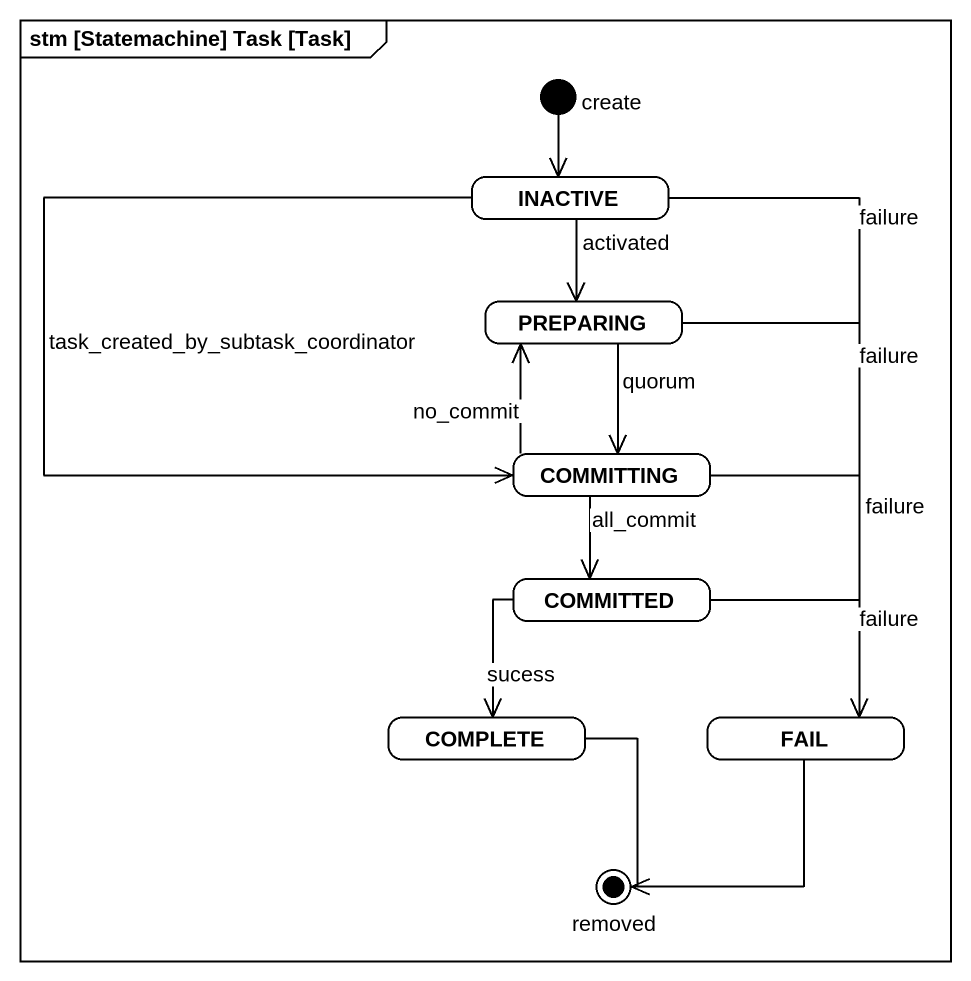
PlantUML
@startuml
mainframe stm [Statemachine] Task [Task]
hide empty description
state "create" as create_ <<start>>
state INACTIVE
state PREPARING
state COMMITTING
state COMMITTED
state COMPLETE
state FAIL
state removed <<end>>
create_ --> INACTIVE
INACTIVE --> PREPARING : activated
INACTIVE --> COMMITTING : task_created_by_subtask_coordinator
INACTIVE --> FAIL : failure
PREPARING --> COMMITTING : quorum
PREPARING --> FAIL : failure
COMMITTING -up-> PREPARING : no_commit
COMMITTING --> COMMITTED : all_commit
COMMITTING --> FAIL : failure
COMMITTED --> COMPLETE : sucess
COMMITTED --> FAIL : failure
COMPLETE --> removed
FAIL --> removed
@enduml
